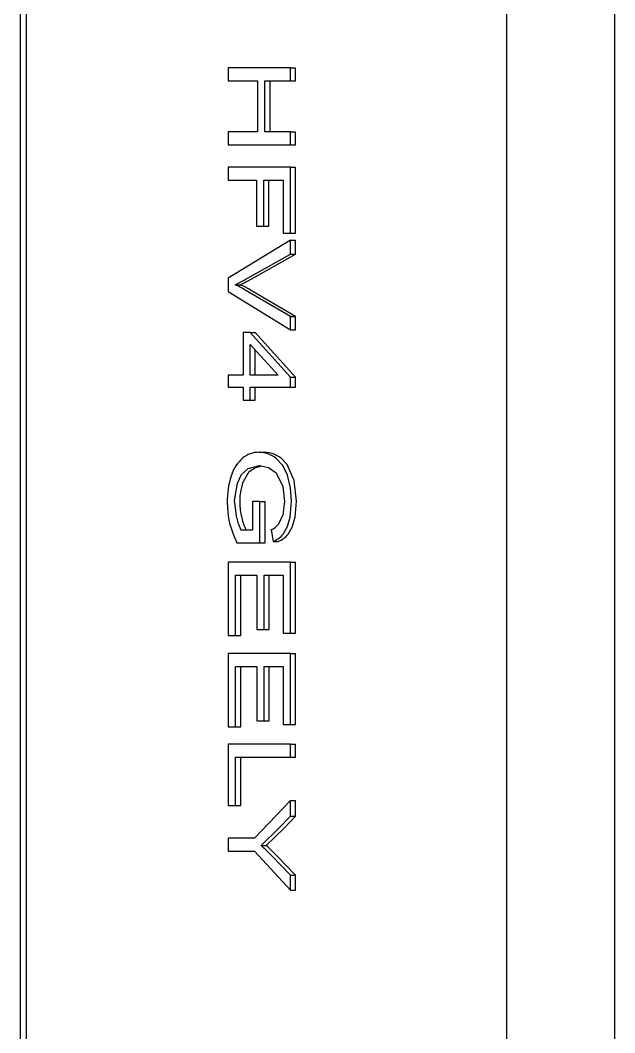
# Model space of a CAD drawing. Header units: inches. Extents: x 47316 to 59086, y 3141 to 11743.
# Drawn here: x 51900.34 to 51904.66, y 8993.62 to 9000.97 of the extents above; entities that cross this region are included whole.
import ezdxf

# ---------------------------------------------------------------- set-up
doc = ezdxf.new("R2010")
doc.units = ezdxf.units.IN
doc.header["$MEASUREMENT"] = 0
doc.layers.add('___SHELL', color=7, linetype='Continuous')

msp = doc.modelspace()

# ---------------------------------------------------------------- linework, layer by layer
at = {"layer": '___SHELL', "color": 0, "linetype": 'ByBlock', "lineweight": -2}
for p, q in [((51900.3383, 9002.3943), (51900.3383, 8993.0753)), ((51900.3822, 9002.3943), (51900.3822, 8993.0753)), ((51903.8732, 8993.0753), (51903.8732, 9002.3943)), ((51904.6575, 8993.0753), (51904.6575, 9002.3943)), ((51902.2457, 8997.7362), (51902.1963, 8997.7895)), ((51902.2783, 8997.7434), (51902.2335, 8997.7894)), ((51901.9465, 8997.671), (51901.9935, 8997.7153)), ((51901.9935, 8997.7153), (51902.0769, 8997.7355)), ((51902.0025, 8997.6935), (51902.0473, 8997.7232)), ((51902.0473, 8997.7232), (51902.095, 8997.7347)), ((51902.077, 8997.7355), (51902.1414, 8997.7228)), ((51902.1414, 8997.7228), (51902.1977, 8997.6822)), ((51902.2809, 8997.6656), (51902.2457, 8997.7362)), ((51902.329, 8997.6287), (51902.2783, 8997.7434)), ((51901.9156, 8997.6074), (51901.9465, 8997.671)), ((51901.9529, 8997.6075), (51902.0025, 8997.6935)), ((51902.1977, 8997.6822), (51902.2462, 8997.5837)), ((51902.3024, 8997.5747), (51902.2809, 8997.6656)), ((51901.8958, 8997.4827), (51901.9156, 8997.6074)), ((51902.2462, 8997.5837), (51902.2578, 8997.4759)), ((51902.3087, 8997.4764), (51902.3024, 8997.5747)), ((51902.3461, 8997.4764), (51902.329, 8997.6287)), ((51901.9107, 8997.3548), (51901.8958, 8997.4827)), ((51902.2578, 8997.4759), (51902.2457, 8997.3772)), ((51902.2983, 8997.361), (51902.3087, 8997.4764)), ((51902.3357, 8997.3614), (51902.3461, 8997.4764)), ((51902.2457, 8997.3772), (51902.2142, 8997.3098)), ((51902.279, 8997.2926), (51902.2983, 8997.361)), ((51902.3149, 8997.2898), (51902.3357, 8997.3614)), ((51902.2487, 8997.239), (51902.279, 8997.2926)), ((51902.286, 8997.2389), (51902.3149, 8997.2898)), ((51902.216, 8995.1016), (51902.3011, 8995.1894)), ((51902.2552, 8995.1035), (51902.3383, 8995.1894)), ((51902.0886, 8994.9768), (51902.216, 8995.1016)), ((51902.1259, 8994.9768), (51902.2552, 8995.1035))]:
    msp.add_line(p, q, dxfattribs=at)
at = {"layer": '___SHELL', "color": 0, "linetype": 'ByBlock', "lineweight": -2, "ltscale": 0.005872}
msp.add_line((51901.8497, 9000.6237), (51901.8497, 9000.5294), dxfattribs=at)
at = {"layer": '___SHELL', "color": 0, "linetype": 'ByBlock', "lineweight": -2, "ltscale": 0.028094}
for p, q in [((51902.3011, 9000.6237), (51901.8497, 9000.6237)), ((51901.8497, 9000.0653), (51902.3011, 9000.0653)), ((51902.3011, 8999.9037), (51901.8497, 8999.9037)), ((51902.3011, 8997.0336), (51901.8497, 8997.0336)), ((51902.3011, 8996.3705), (51901.8497, 8996.3705)), ((51902.3011, 8995.7132), (51901.8497, 8995.7132))]:
    msp.add_line(p, q, dxfattribs=at)
at = {"layer": '___SHELL', "color": 0, "linetype": 'ByBlock', "lineweight": -2, "ltscale": 0.002316}
for p, q in [((51902.3011, 9000.6237), (51902.3383, 9000.6237)), ((51902.3011, 9000.5294), (51902.3383, 9000.5294)), ((51902.3011, 9000.1596), (51902.3383, 9000.1596)), ((51902.3011, 9000.0653), (51902.3383, 9000.0653)), ((51902.3011, 8999.9037), (51902.3383, 8999.9037)), ((51902.3011, 8999.4235), (51902.3383, 8999.4235)), ((51902.3011, 8999.3735), (51902.3383, 8999.3735)), ((51902.3011, 8999.2715), (51902.3383, 8999.2715)), ((51901.8992, 8999.0492), (51901.9364, 8999.0492)), ((51902.3011, 8998.8185), (51902.3383, 8998.8185)), ((51902.3011, 8998.7224), (51902.3383, 8998.7224)), ((51902.3011, 8998.3774), (51902.3383, 8998.3774)), ((51902.3011, 8998.306), (51902.3383, 8998.306)), ((51902.08, 8997.1745), (51902.1172, 8997.1745)), ((51902.1749, 8997.1851), (51902.2121, 8997.1851)), ((51902.3011, 8997.0336), (51902.3383, 8997.0336)), ((51902.1095, 8996.5456), (51902.1467, 8996.5456)), ((51902.3011, 8996.519), (51902.3383, 8996.519)), ((51902.3011, 8996.3705), (51902.3383, 8996.3705)), ((51902.1095, 8995.8826), (51902.1467, 8995.8826)), ((51902.3011, 8995.856), (51902.3383, 8995.856)), ((51902.3011, 8995.7132), (51902.3383, 8995.7132)), ((51902.3011, 8995.6191), (51902.3383, 8995.6191)), ((51902.3011, 8995.304), (51902.3383, 8995.304)), ((51902.3011, 8995.1894), (51902.3383, 8995.1894)), ((51902.3011, 8994.7612), (51902.3383, 8994.7612)), ((51902.3011, 8994.6515), (51902.3383, 8994.6515))]:
    msp.add_line(p, q, dxfattribs=at)
at = {"layer": '___SHELL', "color": 0, "linetype": 'ByBlock', "lineweight": -2, "ltscale": 0.005869}
for p, q in [((51902.3011, 9000.5294), (51902.3011, 9000.6237)), ((51902.3383, 9000.5294), (51902.3383, 9000.6237)), ((51901.8497, 9000.1596), (51901.8497, 9000.0653)), ((51902.3011, 9000.0653), (51902.3011, 9000.1596)), ((51902.3383, 9000.0653), (51902.3383, 9000.1596))]:
    msp.add_line(p, q, dxfattribs=at)
at = {"layer": '___SHELL', "color": 0, "linetype": 'ByBlock', "lineweight": -2, "ltscale": 0.013239}
for p, q in [((51901.8497, 9000.5294), (51902.0624, 9000.5294)), ((51902.0624, 9000.1596), (51901.8497, 9000.1596))]:
    msp.add_line(p, q, dxfattribs=at)
at = {"layer": '___SHELL', "color": 0, "linetype": 'ByBlock', "lineweight": -2, "ltscale": 0.023013}
for p, q in [((51902.0624, 9000.5294), (51902.0624, 9000.1596)), ((51902.1158, 9000.1596), (51902.1158, 9000.5294))]:
    msp.add_line(p, q, dxfattribs=at)
at = {"layer": '___SHELL', "color": 0, "linetype": 'ByBlock', "lineweight": -2, "ltscale": 0.011536}
for p, q in [((51902.1158, 9000.5294), (51902.3011, 9000.5294)), ((51902.3011, 9000.1596), (51902.1158, 9000.1596))]:
    msp.add_line(p, q, dxfattribs=at)
at = {"layer": '___SHELL', "color": 0, "linetype": 'ByBlock', "lineweight": -2, "ltscale": 0.023016}
msp.add_line((51902.153, 9000.1596), (51902.153, 9000.5294), dxfattribs=at)
at = {"layer": '___SHELL', "color": 0, "linetype": 'ByBlock', "lineweight": -2, "ltscale": 0.005859}
for p, q in [((51901.8497, 8999.9037), (51901.8497, 8999.8095)), ((51901.8497, 8995.0296), (51901.8497, 8994.9355))]:
    msp.add_line(p, q, dxfattribs=at)
at = {"layer": '___SHELL', "color": 0, "linetype": 'ByBlock', "lineweight": -2, "ltscale": 0.029883}
for p, q in [((51902.3011, 8999.4235), (51902.3011, 8999.9037)), ((51902.3383, 8999.4235), (51902.3383, 8999.9037))]:
    msp.add_line(p, q, dxfattribs=at)
at = {"layer": '___SHELL', "color": 0, "linetype": 'ByBlock', "lineweight": -2, "ltscale": 0.012762}
msp.add_line((51901.8497, 8999.8095), (51902.0548, 8999.8095), dxfattribs=at)
at = {"layer": '___SHELL', "color": 0, "linetype": 'ByBlock', "lineweight": -2, "ltscale": 0.020792}
for p, q in [((51902.0548, 8999.8095), (51902.0548, 8999.4754)), ((51902.108, 8999.4754), (51902.108, 8999.8095)), ((51902.1453, 8999.4754), (51902.1453, 8999.8095))]:
    msp.add_line(p, q, dxfattribs=at)
at = {"layer": '___SHELL', "color": 0, "linetype": 'ByBlock', "lineweight": -2, "ltscale": 0.008704}
msp.add_line((51902.108, 8999.8095), (51902.2479, 8999.8095), dxfattribs=at)
at = {"layer": '___SHELL', "color": 0, "linetype": 'ByBlock', "lineweight": -2, "ltscale": 0.024023}
msp.add_line((51902.2479, 8999.8095), (51902.2479, 8999.4235), dxfattribs=at)
at = {"layer": '___SHELL', "color": 0, "linetype": 'ByBlock', "lineweight": -2, "ltscale": 0.003314}
for p, q in [((51902.0548, 8999.4754), (51902.108, 8999.4754)), ((51902.2479, 8999.4235), (51902.3011, 8999.4235)), ((51902.2479, 8996.519), (51902.3011, 8996.519)), ((51902.2479, 8995.856), (51902.3011, 8995.856))]:
    msp.add_line(p, q, dxfattribs=at)
at = {"layer": '___SHELL', "color": 0, "linetype": 'ByBlock', "lineweight": -2, "ltscale": 0.002319}
for p, q in [((51902.108, 8999.4754), (51902.1453, 8999.4754)), ((51902.0086, 8998.7022), (51902.0458, 8998.7022)), ((51902.0086, 8998.2099), (51902.0458, 8998.2099)), ((51902.0721, 8997.8327), (51902.1093, 8997.8327)), ((51902.0797, 8997.4758), (51902.117, 8997.4758)), ((51901.9029, 8996.5025), (51901.9402, 8996.5025)), ((51901.9029, 8995.8394), (51901.9402, 8995.8394)), ((51901.9029, 8995.2684), (51901.9402, 8995.2684)), ((51902.0886, 8994.9768), (51902.1259, 8994.9768))]:
    msp.add_line(p, q, dxfattribs=at)
at = {"layer": '___SHELL', "color": 0, "linetype": 'ByBlock', "lineweight": -2, "ltscale": 0.032924}
msp.add_line((51902.3011, 8999.3735), (51901.8497, 8999.0976), dxfattribs=at)
at = {"layer": '___SHELL', "color": 0, "linetype": 'ByBlock', "lineweight": -2, "ltscale": 0.006345}
for p, q in [((51902.3011, 8999.2715), (51902.3011, 8999.3735)), ((51902.3383, 8999.2715), (51902.3383, 8999.3735))]:
    msp.add_line(p, q, dxfattribs=at)
at = {"layer": '___SHELL', "color": 0, "linetype": 'ByBlock', "lineweight": -2, "ltscale": 0.023428}
msp.add_line((51901.9731, 8999.0868), (51902.3011, 8999.2715), dxfattribs=at)
at = {"layer": '___SHELL', "color": 0, "linetype": 'ByBlock', "lineweight": -2, "ltscale": 0.023433}
msp.add_line((51902.0104, 8999.0866), (51902.3383, 8999.2715), dxfattribs=at)
at = {"layer": '___SHELL', "color": 0, "linetype": 'ByBlock', "lineweight": -2, "ltscale": 0.006006}
msp.add_line((51901.8497, 8999.0976), (51901.8497, 8999.0011), dxfattribs=at)
at = {"layer": '___SHELL', "color": 0, "linetype": 'ByBlock', "lineweight": -2, "ltscale": 0.033018}
msp.add_line((51901.8497, 8999.0011), (51902.3011, 8998.7224), dxfattribs=at)
at = {"layer": '___SHELL', "color": 0, "linetype": 'ByBlock', "lineweight": -2, "ltscale": 0.02365}
msp.add_line((51902.3011, 8998.8185), (51901.9731, 8999.0104), dxfattribs=at)
at = {"layer": '___SHELL', "color": 0, "linetype": 'ByBlock', "lineweight": -2, "ltscale": 0.023659}
msp.add_line((51902.3383, 8998.8185), (51902.0104, 8999.0108), dxfattribs=at)
at = {"layer": '___SHELL', "color": 0, "linetype": 'ByBlock', "lineweight": -2, "ltscale": 0.005981}
for p, q in [((51902.3011, 8998.7224), (51902.3011, 8998.8185)), ((51902.3383, 8998.7224), (51902.3383, 8998.8185))]:
    msp.add_line(p, q, dxfattribs=at)
at = {"layer": '___SHELL', "color": 0, "linetype": 'ByBlock', "lineweight": -2, "ltscale": 0.019217}
msp.add_line((51901.9578, 8998.7022), (51901.9578, 8998.3934), dxfattribs=at)
at = {"layer": '___SHELL', "color": 0, "linetype": 'ByBlock', "lineweight": -2, "ltscale": 0.003162}
for p, q in [((51902.0086, 8998.7022), (51901.9578, 8998.7022)), ((51901.9578, 8998.2099), (51902.0086, 8998.2099))]:
    msp.add_line(p, q, dxfattribs=at)
at = {"layer": '___SHELL', "color": 0, "linetype": 'ByBlock', "lineweight": -2, "ltscale": 0.027205}
msp.add_line((51902.3011, 8998.3774), (51902.0086, 8998.7022), dxfattribs=at)
at = {"layer": '___SHELL', "color": 0, "linetype": 'ByBlock', "lineweight": -2, "ltscale": 0.027203}
msp.add_line((51902.3383, 8998.3774), (51902.0458, 8998.7022), dxfattribs=at)
at = {"layer": '___SHELL', "color": 0, "linetype": 'ByBlock', "lineweight": -2, "ltscale": 0.018782}
msp.add_line((51902.0086, 8998.6163), (51902.2121, 8998.3934), dxfattribs=at)
at = {"layer": '___SHELL', "color": 0, "linetype": 'ByBlock', "lineweight": -2, "ltscale": 0.01387}
msp.add_line((51902.0086, 8998.3934), (51902.0086, 8998.6163), dxfattribs=at)
at = {"layer": '___SHELL', "color": 0, "linetype": 'ByBlock', "lineweight": -2, "ltscale": 0.011331}
msp.add_line((51902.0458, 8998.3934), (51902.0458, 8998.5755), dxfattribs=at)
at = {"layer": '___SHELL', "color": 0, "linetype": 'ByBlock', "lineweight": -2, "ltscale": 0.005438}
msp.add_line((51901.8497, 8998.3934), (51901.8497, 8998.306), dxfattribs=at)
at = {"layer": '___SHELL', "color": 0, "linetype": 'ByBlock', "lineweight": -2, "ltscale": 0.006726}
for p, q in [((51901.9578, 8998.3934), (51901.8497, 8998.3934)), ((51901.8497, 8998.306), (51901.9578, 8998.306))]:
    msp.add_line(p, q, dxfattribs=at)
at = {"layer": '___SHELL', "color": 0, "linetype": 'ByBlock', "lineweight": -2, "ltscale": 0.012665}
msp.add_line((51902.2121, 8998.3934), (51902.0086, 8998.3934), dxfattribs=at)
at = {"layer": '___SHELL', "color": 0, "linetype": 'ByBlock', "lineweight": -2, "ltscale": 0.00444}
for p, q in [((51902.3011, 8998.306), (51902.3011, 8998.3774)), ((51902.3383, 8998.306), (51902.3383, 8998.3774))]:
    msp.add_line(p, q, dxfattribs=at)
at = {"layer": '___SHELL', "color": 0, "linetype": 'ByBlock', "lineweight": -2, "ltscale": 0.005984}
for p, q in [((51901.9578, 8998.306), (51901.9578, 8998.2099)), ((51902.0086, 8998.2099), (51902.0086, 8998.306)), ((51902.0458, 8998.2099), (51902.0458, 8998.306))]:
    msp.add_line(p, q, dxfattribs=at)
at = {"layer": '___SHELL', "color": 0, "linetype": 'ByBlock', "lineweight": -2, "ltscale": 0.018207}
msp.add_line((51902.0086, 8998.306), (51902.3011, 8998.306), dxfattribs=at)
at = {"layer": '___SHELL', "color": 0, "linetype": 'ByBlock', "lineweight": -2, "ltscale": 0.013019}
msp.add_line((51902.0267, 8997.4758), (51902.0267, 8997.2666), dxfattribs=at)
at = {"layer": '___SHELL', "color": 0, "linetype": 'ByBlock', "lineweight": -2, "ltscale": 0.003299}
msp.add_line((51902.0797, 8997.4758), (51902.0267, 8997.4758), dxfattribs=at)
at = {"layer": '___SHELL', "color": 0, "linetype": 'ByBlock', "lineweight": -2, "ltscale": 0.018753}
for p, q in [((51902.08, 8997.1745), (51902.0797, 8997.4758)), ((51902.1172, 8997.1745), (51902.117, 8997.4758))]:
    msp.add_line(p, q, dxfattribs=at)
at = {"layer": '___SHELL', "color": 0, "linetype": 'ByBlock', "lineweight": -2, "ltscale": 0.005371}
msp.add_line((51902.1601, 8997.2701), (51902.1749, 8997.1851), dxfattribs=at)
at = {"layer": '___SHELL', "color": 0, "linetype": 'ByBlock', "lineweight": -2, "ltscale": 0.005234}
msp.add_line((51902.0267, 8997.2666), (51901.9426, 8997.2666), dxfattribs=at)
at = {"layer": '___SHELL', "color": 0, "linetype": 'ByBlock', "lineweight": -2, "ltscale": 0.010422}
msp.add_line((51901.9125, 8997.1745), (51902.08, 8997.1745), dxfattribs=at)
at = {"layer": '___SHELL', "color": 0, "linetype": 'ByBlock', "lineweight": -2, "ltscale": 0.033054}
for p, q in [((51901.8497, 8997.0336), (51901.8497, 8996.5025)), ((51901.8497, 8996.3705), (51901.8497, 8995.8394))]:
    msp.add_line(p, q, dxfattribs=at)
at = {"layer": '___SHELL', "color": 0, "linetype": 'ByBlock', "lineweight": -2, "ltscale": 0.032022}
for p, q in [((51902.3011, 8996.519), (51902.3011, 8997.0336)), ((51902.3383, 8996.519), (51902.3383, 8997.0336))]:
    msp.add_line(p, q, dxfattribs=at)
at = {"layer": '___SHELL', "color": 0, "linetype": 'ByBlock', "lineweight": -2, "ltscale": 0.009567}
for p, q in [((51901.9029, 8996.9395), (51902.0566, 8996.9395)), ((51901.9029, 8996.2764), (51902.0566, 8996.2764))]:
    msp.add_line(p, q, dxfattribs=at)
at = {"layer": '___SHELL', "color": 0, "linetype": 'ByBlock', "lineweight": -2, "ltscale": 0.027197}
for p, q in [((51901.9029, 8996.5025), (51901.9029, 8996.9395)), ((51901.9402, 8996.5025), (51901.9402, 8996.9395))]:
    msp.add_line(p, q, dxfattribs=at)
at = {"layer": '___SHELL', "color": 0, "linetype": 'ByBlock', "lineweight": -2, "ltscale": 0.024512}
for p, q in [((51902.0566, 8996.9395), (51902.0566, 8996.5456)), ((51902.1095, 8996.5456), (51902.1095, 8996.9395)), ((51902.1467, 8996.5456), (51902.1467, 8996.9395))]:
    msp.add_line(p, q, dxfattribs=at)
at = {"layer": '___SHELL', "color": 0, "linetype": 'ByBlock', "lineweight": -2, "ltscale": 0.008609}
for p, q in [((51902.1095, 8996.9395), (51902.2479, 8996.9395)), ((51902.1095, 8996.2764), (51902.2479, 8996.2764))]:
    msp.add_line(p, q, dxfattribs=at)
at = {"layer": '___SHELL', "color": 0, "linetype": 'ByBlock', "lineweight": -2, "ltscale": 0.026166}
for p, q in [((51902.2479, 8996.9395), (51902.2479, 8996.519)), ((51902.2479, 8996.2764), (51902.2479, 8995.856))]:
    msp.add_line(p, q, dxfattribs=at)
at = {"layer": '___SHELL', "color": 0, "linetype": 'ByBlock', "lineweight": -2, "ltscale": 0.003293}
for p, q in [((51902.0566, 8996.5456), (51902.1095, 8996.5456)), ((51902.0566, 8995.8826), (51902.1095, 8995.8826))]:
    msp.add_line(p, q, dxfattribs=at)
at = {"layer": '___SHELL', "color": 0, "linetype": 'ByBlock', "lineweight": -2, "ltscale": 0.003311}
for p, q in [((51901.8497, 8996.5025), (51901.9029, 8996.5025)), ((51901.8497, 8995.8394), (51901.9029, 8995.8394)), ((51901.8497, 8995.2684), (51901.9029, 8995.2684))]:
    msp.add_line(p, q, dxfattribs=at)
at = {"layer": '___SHELL', "color": 0, "linetype": 'ByBlock', "lineweight": -2, "ltscale": 0.032025}
for p, q in [((51902.3011, 8995.856), (51902.3011, 8996.3705)), ((51902.3383, 8995.856), (51902.3383, 8996.3705))]:
    msp.add_line(p, q, dxfattribs=at)
at = {"layer": '___SHELL', "color": 0, "linetype": 'ByBlock', "lineweight": -2, "ltscale": 0.027194}
for p, q in [((51901.9029, 8995.8394), (51901.9029, 8996.2764)), ((51901.9402, 8995.8394), (51901.9402, 8996.2764))]:
    msp.add_line(p, q, dxfattribs=at)
at = {"layer": '___SHELL', "color": 0, "linetype": 'ByBlock', "lineweight": -2, "ltscale": 0.024509}
for p, q in [((51902.0566, 8996.2764), (51902.0566, 8995.8826)), ((51902.1095, 8995.8826), (51902.1095, 8996.2764)), ((51902.1467, 8995.8826), (51902.1467, 8996.2764))]:
    msp.add_line(p, q, dxfattribs=at)
at = {"layer": '___SHELL', "color": 0, "linetype": 'ByBlock', "lineweight": -2, "ltscale": 0.027682}
msp.add_line((51901.8497, 8995.7132), (51901.8497, 8995.2684), dxfattribs=at)
at = {"layer": '___SHELL', "color": 0, "linetype": 'ByBlock', "lineweight": -2, "ltscale": 0.005856}
for p, q in [((51902.3011, 8995.6191), (51902.3011, 8995.7132)), ((51902.3383, 8995.6191), (51902.3383, 8995.7132))]:
    msp.add_line(p, q, dxfattribs=at)
at = {"layer": '___SHELL', "color": 0, "linetype": 'ByBlock', "lineweight": -2, "ltscale": 0.024783}
msp.add_line((51901.9029, 8995.6191), (51902.3011, 8995.6191), dxfattribs=at)
at = {"layer": '___SHELL', "color": 0, "linetype": 'ByBlock', "lineweight": -2, "ltscale": 0.021826}
for p, q in [((51901.9029, 8995.2684), (51901.9029, 8995.6191)), ((51901.9402, 8995.2684), (51901.9402, 8995.6191))]:
    msp.add_line(p, q, dxfattribs=at)
at = {"layer": '___SHELL', "color": 0, "linetype": 'ByBlock', "lineweight": -2, "ltscale": 0.023534}
msp.add_line((51902.3011, 8995.304), (51902.0409, 8995.0296), dxfattribs=at)
at = {"layer": '___SHELL', "color": 0, "linetype": 'ByBlock', "lineweight": -2, "ltscale": 0.007129}
for p, q in [((51902.3011, 8995.1894), (51902.3011, 8995.304)), ((51902.3383, 8995.1894), (51902.3383, 8995.304))]:
    msp.add_line(p, q, dxfattribs=at)
at = {"layer": '___SHELL', "color": 0, "linetype": 'ByBlock', "lineweight": -2, "ltscale": 0.011902}
for p, q in [((51902.0409, 8995.0296), (51901.8497, 8995.0296)), ((51901.8497, 8994.9355), (51902.0409, 8994.9355))]:
    msp.add_line(p, q, dxfattribs=at)
at = {"layer": '___SHELL', "color": 0, "linetype": 'ByBlock', "lineweight": -2, "ltscale": 0.023972}
msp.add_line((51902.0409, 8994.9355), (51902.3011, 8994.6515), dxfattribs=at)
at = {"layer": '___SHELL', "color": 0, "linetype": 'ByBlock', "lineweight": -2, "ltscale": 0.011905}
msp.add_line((51902.3011, 8994.7612), (51902.1684, 8994.899), dxfattribs=at)
at = {"layer": '___SHELL', "color": 0, "linetype": 'ByBlock', "lineweight": -2, "ltscale": 0.011907}
msp.add_line((51902.3383, 8994.7612), (51902.2056, 8994.8991), dxfattribs=at)
at = {"layer": '___SHELL', "color": 0, "linetype": 'ByBlock', "lineweight": -2, "ltscale": 0.006833}
for p, q in [((51902.3011, 8994.6515), (51902.3011, 8994.7612)), ((51902.3383, 8994.6515), (51902.3383, 8994.7612))]:
    msp.add_line(p, q, dxfattribs=at)
at = {"layer": '___SHELL', "color": 0, "linetype": 'ByBlock', "lineweight": -2}
for centre, radius, start, end in [((51901.5946, 8999.7349), 0.7504, 293.95216, 300.28548), ((51901.6238, 8998.4386), 0.6699, 58.57832, 65.71944), ((51901.632, 8998.3734), 0.7413, 59.30915, 65.75075), ((51901.6059, 8999.7944), 0.8152, 293.91982, 299.74192), ((51902.0717, 8997.6484), 0.1843, 89.52753, 130.20079), ((51902.0706, 8997.6286), 0.2041, 52.01582, 89.26602), ((51902.1084, 8997.6317), 0.2011, 51.60089, 89.42338), ((51902.4377, 8997.4793), 0.5955, 162.34381, 180.98487), ((51902.4045, 8997.4731), 0.4714, 163.42413, 194.52575), ((51902.4838, 8997.4668), 0.6416, 179.79538, 207.09848), ((51902.2812, 8997.4376), 0.3795, 192.59313, 206.78296), ((51902.3217, 8997.4379), 0.3826, 192.53341, 206.61378), ((51902.1024, 8997.4067), 0.1481, 292.9005, 319.08075), ((51902.112, 8997.3493), 0.1758, 290.94436, 321.09771), ((51902.1473, 8997.3521), 0.1791, 291.20148, 320.76508), ((51900.8566, 8993.6358), 1.8211, 43.91797, 47.42424), ((51900.9011, 8993.6412), 1.8122, 43.95792, 47.48081)]:
    msp.add_arc(centre, radius, start, end, dxfattribs=at)
msp.add_ellipse((51902.1158, 8997.393), major_axis=(-0.0889, 0.4328), ratio=0.594586, start_param=0.309542, end_param=0.790684, dxfattribs=at)

doc.saveas('drawing.dxf')
